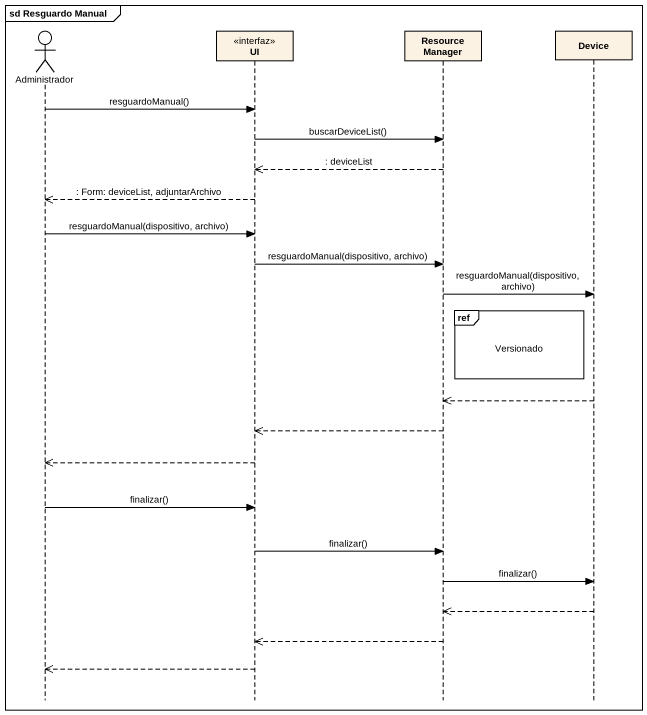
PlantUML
@startuml
mainframe sd Resguardo Manual
hide footbox
actor Administrador
participant UI <<interfaz>>
participant "Resource Manager" as Resource_Manager
participant Device

Administrador -> UI : resguardoManual()
UI -> Resource_Manager : buscarDeviceList()
Resource_Manager -->> UI : : deviceList
UI -->> Administrador : : Form: deviceList, adjuntarArchivo
Administrador -> UI : resguardoManual(dispositivo, archivo)
UI -> Resource_Manager : resguardoManual(dispositivo, archivo)
Resource_Manager -> Device : resguardoManual(dispositivo, archivo)
ref over Device : Versionado
Device -->> Resource_Manager
Resource_Manager -->> UI
UI -->> Administrador
Administrador -> UI : finalizar()
UI -> Resource_Manager : finalizar()
Resource_Manager -> Device : finalizar()
Device -->> Resource_Manager
Resource_Manager -->> UI
UI -->> Administrador
@enduml
